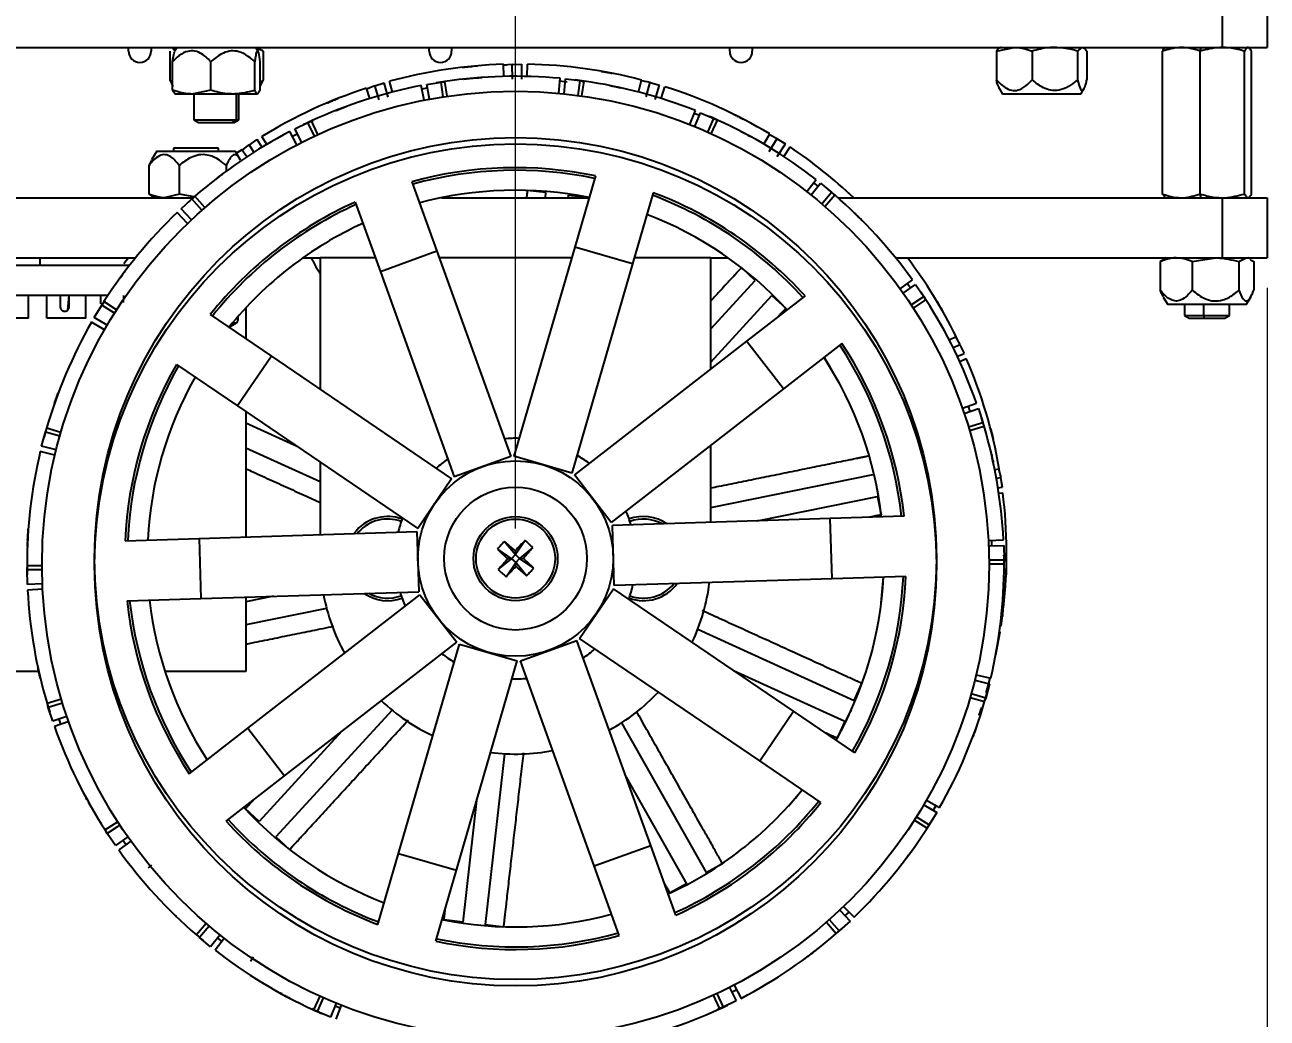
# Model space of a CAD drawing. Header units: millimetres. Extents: x 53 to 376, y 29 to 265.
# Drawn here: x 149.16 to 190.48, y 202.03 to 235.06 of the extents above; entities that cross this region are included whole.
import ezdxf

# ---------------------------------------------------------------- set-up
doc = ezdxf.new("R2010")
doc.units = ezdxf.units.MM
doc.styles.add('SLDTEXTSTYLE0', font='TXT', dxfattribs={"width": 0.75})
doc.dimstyles.new('SLDDIMSTYLE0', dxfattribs={"dimtxt": 3.5, "dimasz": 3.302, "dimexe": 0, "dimexo": 0.0625, "dimgap": 0.875, "dimtad": 1, "dimlfac": 2, "dimrnd": 1e-09, "dimzin": 4, "dimdsep": 46, "dimtxsty": 'SLDTEXTSTYLE0', "dimsah": 1, "dimcen": 0.09, "dimadec": 0, "dimazin": 1, "dimtfac": 1, "dimtofl": 0, "dimtmove": 0, "dimatfit": 3, "dimfxl": 0, "dimfrac": 2, "dimtolj": 1, "dimtzin": 12, "dimarcsym": 0})

# ---------------------------------------------------------------- blocks, each defined once
blk = doc.blocks.new('_D')
at = {"color": 7, "linetype": 'Continuous', "lineweight": 0}
for p, q in [((190.484, 226.312), (190.484, 184.535)), ((53.484, 210.562), (53.484, 184.535)), ((190.484, 185.535), (53.484, 185.535))]:
    blk.add_line(p, q, dxfattribs=at)
at = {"color": 7, "linetype": 'Continuous', "lineweight": 18}
for points in [[(53.484, 185.535), (56.786, 185.027), (56.786, 186.043)], [(190.484, 185.535), (187.182, 186.043), (187.182, 185.027)]]:
    blk.add_solid(points, dxfattribs=at)
at = {"color": 7, "linetype": 'Continuous', "lineweight": 18, "insert": (109.937, 190.047), "char_height": 3.5, "attachment_point": 1, "style": 'SLDTEXTSTYLE0'}
blk.add_mtext('274.00', dxfattribs=at)
blk = doc.blocks.new('_D_1')
at = {"color": 7, "linetype": 'Continuous', "lineweight": 0}
for p, q in [((60.484, 230.312), (60.484, 261.932)), ((165.484, 218.312), (165.484, 261.932)), ((165.484, 260.932), (60.484, 260.932))]:
    blk.add_line(p, q, dxfattribs=at)
at = {"color": 7, "linetype": 'Continuous', "lineweight": 18}
for points in [[(60.484, 260.932), (63.786, 260.424), (63.786, 261.44)], [(165.484, 260.932), (162.182, 261.44), (162.182, 260.424)]]:
    blk.add_solid(points, dxfattribs=at)
at = {"color": 7, "linetype": 'Continuous', "lineweight": 18, "insert": (116.619, 265.443), "char_height": 3.5, "attachment_point": 1, "style": 'SLDTEXTSTYLE0'}
blk.add_mtext('210.00', dxfattribs=at)

msp = doc.modelspace()

# ---------------------------------------------------------------- linework, layer by layer
at = {"color": 7, "linetype": 'Continuous', "lineweight": 25}
for p, q in [((188.9835, 235.8116), (188.9835, 234.3116)), ((190.4835, 235.8116), (190.4835, 234.3116)), ((116.9602, 234.3116), (188.9835, 234.3116)), ((152.6085, 234.1866), (152.6085, 234.3116)), ((153.3585, 234.3116), (153.3585, 234.1866)), ((154.1585, 234.3116), (154.0747, 234.2632)), ((154.0869, 234.2421), (154.2264, 234.3116)), ((154.2273, 234.3116), (154.1444, 234.1717)), ((156.9227, 234.1717), (156.8398, 234.3116)), ((156.9924, 234.2632), (156.9085, 234.3116)), ((162.6085, 234.1866), (162.6085, 234.3116)), ((163.3585, 234.3116), (163.3585, 234.1866)), ((172.6085, 234.1866), (172.6085, 234.3116)), ((173.3585, 234.3116), (173.3585, 234.1866)), ((181.4786, 234.1888), (182.0738, 234.3116)), ((184.1741, 234.1888), (184.3313, 234.3116)), ((187.1085, 234.3116), (187.0921, 234.3021)), ((188.255, 234.1875), (188.2859, 234.3116)), ((188.9835, 234.3116), (190.4835, 234.3116)), ((189.875, 234.3021), (189.8585, 234.3116)), ((153.98, 234.1888), (153.98, 233.2366)), ((157.087, 234.1888), (156.9801, 234.2421)), ((157.087, 234.1888), (157.087, 233.2366)), ((181.4786, 234.1888), (181.4786, 233.2366)), ((182.6691, 234.1888), (182.6691, 233.2366)), ((184.1741, 234.1888), (184.1741, 233.2366)), ((184.4885, 234.1888), (184.4885, 233.2366)), ((187.0066, 229.4357), (187.0066, 234.1875)), ((188.255, 229.4357), (188.255, 234.1875)), ((189.7319, 229.4357), (189.7319, 234.1875)), ((189.9605, 229.4357), (189.9605, 234.1875)), ((154.0765, 232.8844), (154.0765, 233.8366)), ((155.3513, 232.8844), (155.3513, 233.8366)), ((156.8083, 232.8844), (156.8083, 233.8366)), ((156.9906, 232.8844), (156.9906, 233.8366)), ((164.0747, 233.6875), (164.2204, 233.7003)), ((165.0923, 233.3463), (165.0803, 233.7487)), ((165.0808, 233.7328), (165.1792, 233.7364)), ((165.081, 233.7271), (165.3751, 233.7549)), ((165.3809, 233.2549), (165.3751, 233.7549)), ((165.3752, 233.7436), (165.6963, 233.7554)), ((165.6923, 233.2554), (165.6963, 233.7554)), ((165.8747, 233.3463), (165.8827, 233.7528)), ((153.98, 233.2366), (154.0873, 233.0152)), ((157.087, 233.2366), (156.9798, 233.0152)), ((157.087, 233.2366), (156.9906, 233.1296)), ((160.8082, 233.0325), (161.113, 233.1343)), ((161.2499, 232.6534), (161.113, 233.1343)), ((161.3899, 232.827), (161.2925, 233.1844)), ((162.5288, 233.0801), (163.004, 233.1607)), ((162.6197, 232.5885), (162.5288, 233.0801)), ((163.004, 233.1607), (163.1381, 233.1703)), ((163.0803, 232.6666), (163.004, 233.1607)), ((163.2088, 232.6859), (163.1366, 233.1806)), ((163.7616, 233.2595), (164.1375, 233.2952)), ((166.9192, 232.7855), (166.9648, 233.2834)), ((166.9554, 233.1944), (167.2034, 233.1705)), ((167.099, 232.768), (167.1503, 233.2653)), ((167.1503, 233.2653), (167.629, 233.2088)), ((167.563, 232.7131), (167.629, 233.2088)), ((167.629, 233.2088), (167.7603, 233.1801)), ((167.6917, 232.6955), (167.7618, 233.1905)), ((169.5717, 232.8284), (169.6761, 233.2272)), ((169.6706, 233.2063), (169.9606, 233.15)), ((169.672, 233.2118), (169.7675, 233.1875)), ((169.8254, 232.6687), (169.9606, 233.15)), ((169.9576, 233.1392), (170.269, 233.0601)), ((170.1242, 232.5815), (170.269, 233.0601)), ((154.0765, 232.8844), (154.1676, 232.7616)), ((154.7139, 232.7616), (154.1587, 232.7616)), ((155.3513, 232.8844), (154.7139, 232.7616)), ((156.0798, 232.7616), (154.7139, 232.7616)), ((154.7835, 232.7616), (154.7835, 231.9011)), ((156.8995, 232.7616), (156.0798, 232.7616)), ((156.2835, 231.9011), (156.2835, 232.7616)), ((156.9906, 232.8844), (156.8995, 232.7616)), ((160.6358, 232.6111), (160.5238, 232.9544)), ((160.5288, 232.9392), (160.6222, 232.9704)), ((160.5305, 232.9338), (160.8049, 233.0433)), ((160.9514, 232.5652), (160.8049, 233.0433)), ((162.4422, 232.5546), (162.3457, 233.0452)), ((162.3696, 232.9285), (162.5508, 232.9649)), ((170.3237, 232.6134), (170.4471, 233.0051)), ((181.5767, 232.9313), (181.5781, 232.929)), ((181.5781, 232.929), (181.6773, 232.7616)), ((183.3997, 232.7616), (181.6773, 232.7616)), ((184.2898, 232.7616), (183.3997, 232.7616)), ((184.2898, 232.7616), (184.389, 232.929)), ((154.7835, 231.9011), (154.9385, 231.8116)), ((154.7835, 231.9011), (156.1964, 231.9011)), ((156.0594, 231.8116), (156.1964, 231.9011)), ((156.1285, 231.8116), (156.2835, 231.9011)), ((156.1964, 231.9011), (156.2835, 231.9011)), ((158.5799, 231.8116), (158.7565, 231.8774)), ((158.9102, 231.4137), (158.7015, 231.8681)), ((171.2799, 231.7456), (171.4639, 232.2106)), ((171.4294, 232.1233), (171.6006, 232.0535)), ((171.4475, 231.6782), (171.6368, 232.141)), ((171.6368, 232.141), (172.0802, 231.9518)), ((171.8772, 231.4949), (172.0802, 231.9518)), ((171.9957, 231.4417), (172.2024, 231.8969)), ((172.0802, 231.9518), (172.1981, 231.8874)), ((154.9385, 231.8116), (156.0594, 231.8116)), ((156.0594, 231.8116), (156.1285, 231.8116)), ((158.2117, 231.0718), (157.9808, 231.5153)), ((158.0625, 231.3545), (158.2249, 231.4412)), ((158.1467, 231.6004), (158.5799, 231.8116)), ((158.3724, 231.1543), (158.1467, 231.6004)), ((158.7923, 231.359), (158.5799, 231.8116)), ((173.738, 231.0984), (173.9387, 231.4321)), ((173.9276, 231.4135), (174.19, 231.2778)), ((173.9305, 231.4184), (174.0153, 231.3682)), ((156.3879, 230.8906), (156.6204, 231.073)), ((156.7921, 230.8124), (156.6204, 231.073)), ((156.6266, 231.0636), (156.8903, 231.2471)), ((157.056, 230.9845), (156.8903, 231.2471)), ((157.2082, 231.0861), (157.0485, 231.3457)), ((173.9246, 230.8541), (174.19, 231.2778)), ((174.184, 231.2683), (174.4605, 231.1047)), ((174.1868, 230.6862), (174.4605, 231.1047)), ((174.403, 230.6843), (174.6159, 231.0017)), ((153.5523, 230.8616), (153.3798, 230.5705)), ((153.5523, 230.8616), (156.1648, 230.8616)), ((154.1085, 230.9616), (154.1085, 230.8616)), ((155.6085, 230.9616), (154.1085, 230.9616)), ((155.6085, 230.8616), (155.6085, 230.9616)), ((156.3373, 230.5705), (156.1648, 230.8616)), ((156.3757, 230.9084), (156.2063, 230.7907)), ((156.5401, 230.6686), (156.3757, 230.9084)), ((156.3847, 230.8952), (156.4656, 230.9515)), ((153.2922, 230.3866), (153.3899, 230.5646)), ((153.2922, 229.4344), (153.2922, 230.3866)), ((154.3003, 229.4344), (154.3003, 230.3866)), ((155.8666, 230.1998), (155.8666, 230.3866)), ((162.035, 229.8458), (162.8687, 227.5298)), ((168.1405, 230.0372), (167.4536, 227.6735)), ((175.1709, 229.5194), (175.4785, 229.9137)), ((175.3128, 229.4075), (175.6248, 229.7982)), ((175.3987, 229.8085), (175.5426, 229.6921)), ((175.6248, 229.7982), (175.9969, 229.4918)), ((153.2922, 229.4344), (153.3894, 229.3917)), ((153.3782, 229.3724), (153.4835, 229.3116)), ((154.3003, 229.4344), (153.7962, 229.3116)), ((154.8443, 229.3265), (154.3003, 229.4344)), ((154.7151, 229.2708), (154.8227, 229.3513)), ((155.1441, 228.982), (154.8158, 229.3592)), ((166.4954, 229.4845), (165.8745, 229.5554)), ((166.4757, 229.3116), (166.4954, 229.4845)), ((167.2306, 229.3116), (167.2406, 229.3994)), ((167.2406, 229.3994), (167.8616, 229.3286)), ((170.0611, 229.4791), (169.3742, 227.1154)), ((175.6734, 229.1105), (175.9969, 229.4918)), ((175.7721, 229.0261), (176.0988, 229.4047)), ((175.9969, 229.4918), (176.0919, 229.3967)), ((187.0932, 229.3322), (187.0066, 229.4357)), ((188.2859, 229.3116), (188.255, 229.4357)), ((116.9602, 229.3116), (154.7614, 229.3116)), ((154.3589, 228.9461), (154.7151, 229.2708)), ((154.7012, 228.5816), (154.3589, 228.9461)), ((155.0464, 228.8963), (154.7151, 229.2708)), ((160.1532, 229.1685), (160.9868, 226.8524)), ((163.0215, 229.3116), (167.9297, 229.3116)), ((176.2057, 229.3116), (188.9835, 229.3116)), ((187.0921, 229.3211), (187.1085, 229.3116)), ((188.9835, 229.3116), (188.9835, 227.3116)), ((188.9835, 229.3116), (190.4835, 229.3116)), ((189.8585, 229.3116), (189.875, 229.3211)), ((190.4835, 229.3116), (190.4835, 227.3116)), ((154.5702, 228.4571), (154.2237, 228.8177)), ((116.9602, 227.3116), (152.8421, 227.3116)), ((149.6612, 227.3116), (149.6612, 227.0616)), ((152.6065, 227.3116), (152.4553, 227.1085)), ((158.4083, 227.3116), (158.9835, 227.3116)), ((160.8216, 227.3116), (158.9835, 227.3116)), ((158.9835, 227.3116), (158.9835, 222.939)), ((162.8687, 227.5298), (160.9868, 226.8524)), ((162.8687, 227.5298), (165.3231, 220.7109)), ((167.3485, 227.3116), (162.9472, 227.3116)), ((167.4536, 227.6735), (165.4313, 220.7143)), ((169.3742, 227.1154), (167.4536, 227.6735)), ((171.9835, 227.3116), (169.4312, 227.3116)), ((171.9835, 223.6181), (171.9835, 227.3116)), ((171.9835, 227.3116), (172.5593, 227.3116)), ((178.125, 227.3116), (188.9835, 227.3116)), ((187.1085, 227.3116), (187.0264, 227.2642)), ((187.9908, 227.1888), (188.7675, 227.3116)), ((188.9835, 227.3116), (190.4835, 227.3116)), ((189.5442, 227.1888), (189.7906, 227.3116)), ((189.9406, 227.2642), (189.8585, 227.3116)), ((152.6442, 227.0616), (135.0157, 227.0616)), ((169.3742, 227.1154), (167.3518, 220.1561)), ((173.4572, 226.5649), (172.9965, 226.9872)), ((187.037, 227.2459), (186.93, 227.1888)), ((186.93, 227.1888), (186.93, 226.2366)), ((187.9908, 227.1888), (187.9908, 226.2366)), ((189.5442, 227.1888), (189.5442, 226.2366)), ((189.93, 227.2459), (190.037, 227.1888)), ((190.037, 227.1888), (190.037, 226.2366)), ((160.9868, 226.8524), (163.4413, 220.0335)), ((171.9835, 224.9573), (173.4572, 226.5649)), ((178.2772, 226.2871), (178.6833, 226.5788)), ((178.5201, 226.4624), (178.6239, 226.3104)), ((151.9273, 226.0616), (135.0157, 226.0616)), ((149.2818, 225.3116), (149.2818, 226.0616)), ((149.8878, 225.3116), (149.8878, 226.0616)), ((150.3388, 226.0433), (150.3391, 225.6965)), ((150.5885, 225.5745), (150.6354, 226.0616)), ((150.638, 225.7019), (150.6388, 226.0616)), ((151.1881, 225.3116), (151.1881, 226.0616)), ((151.6937, 225.7817), (151.6937, 226.0616)), ((152.4483, 225.8289), (152.4488, 226.0616)), ((171.9835, 223.8474), (174.0101, 226.0581)), ((175.1131, 226.0453), (173.168, 224.5367)), ((174.0101, 226.0581), (174.4708, 225.6357)), ((178.3817, 226.1398), (178.7912, 226.4267)), ((178.7912, 226.4267), (179.0619, 226.0279)), ((151.4724, 225.3321), (151.7227, 225.744)), ((151.7227, 225.744), (151.8357, 225.8948)), ((152.1461, 225.4781), (151.7227, 225.744)), ((152.2156, 225.5878), (151.7944, 225.8572)), ((156.5157, 225.6564), (156.5157, 224.6164)), ((178.6441, 225.7533), (179.0619, 226.0279)), ((178.7151, 225.6444), (179.1351, 225.9156)), ((179.0619, 226.0279), (179.1263, 225.9099)), ((187.0297, 226.0107), (187.0298, 226.0106)), ((187.0298, 226.0106), (187.1773, 225.7616)), ((187.5116, 225.7616), (187.1773, 225.7616)), ((189.7898, 225.7616), (187.5116, 225.7616)), ((187.7335, 225.7616), (187.7335, 225.4011)), ((189.2335, 225.4011), (189.2335, 225.7616)), ((189.7898, 225.7616), (189.9373, 226.0106)), ((149.2818, 225.3116), (148.0747, 225.3116)), ((151.1881, 225.3116), (149.8878, 225.3116)), ((151.9035, 225.0788), (151.4724, 225.3321)), ((155.3263, 225.4248), (157.362, 224.0411)), ((156.2585, 225.2883), (156.2585, 225.3712)), ((187.7335, 225.4011), (187.8885, 225.3116)), ((187.7335, 225.4011), (188.3757, 225.4011)), ((187.8885, 225.3116), (188.398, 225.3116)), ((188.3757, 225.4011), (189.2335, 225.4011)), ((188.398, 225.3116), (188.3757, 225.4011)), ((188.398, 225.3116), (189.0785, 225.3116)), ((189.0785, 225.3116), (189.2335, 225.4011)), ((151.8129, 224.9225), (151.3789, 225.1708)), ((173.168, 224.5367), (167.4413, 220.0953)), ((174.3937, 222.9563), (173.168, 224.5367)), ((176.3388, 224.4649), (174.3937, 222.9563)), ((179.9096, 224.5811), (180.1384, 224.694)), ((180.0301, 224.3171), (180.2664, 224.4284)), ((180.119, 224.6844), (180.2664, 224.4284)), ((180.124, 224.6869), (180.1682, 224.5989)), ((180.2562, 224.4236), (180.4004, 224.1364)), ((157.362, 224.0411), (156.2377, 222.3871)), ((157.362, 224.0411), (163.3557, 219.9672)), ((176.2503, 223.1546), (175.7441, 224.0036)), ((180.1632, 224.0305), (180.4004, 224.1364)), ((180.2562, 223.8708), (180.4754, 223.9658)), ((154.202, 223.7708), (156.2377, 222.3871)), ((174.3937, 222.9563), (168.667, 218.5149)), ((156.2377, 222.3871), (162.2315, 218.3131)), ((180.347, 222.3106), (180.8188, 222.476)), ((180.5424, 222.3771), (180.5979, 222.2032)), ((156.5157, 222.1981), (156.5157, 218.0309)), ((180.4058, 222.1398), (180.8795, 222.2997)), ((180.8795, 222.2997), (181.0269, 221.8408)), ((149.721, 221.0513), (149.8451, 221.517)), ((149.8451, 221.517), (149.911, 221.6936)), ((150.3263, 221.3811), (149.8451, 221.517)), ((150.3621, 221.506), (149.882, 221.6459)), ((158.2381, 221.0274), (156.5157, 221.8128)), ((180.5487, 221.695), (181.0269, 221.8408)), ((180.586, 221.5706), (181.0655, 221.7125)), ((181.0269, 221.8408), (181.0554, 221.7095)), ((171.9835, 218.5159), (171.9835, 221.0871)), ((150.1631, 220.7542), (149.6767, 220.8702)), ((150.206, 220.9297), (149.721, 221.0513)), ((158.9835, 219.8632), (156.5157, 220.9885)), ((165.3231, 220.7109), (163.4413, 220.0335)), ((167.3518, 220.1561), (165.4313, 220.7143)), ((158.9835, 220.5207), (158.9835, 218.1083)), ((181.4214, 220.2705), (181.5731, 220.2969)), ((181.5518, 220.2932), (181.6211, 220.006)), ((181.5574, 220.2942), (181.575, 220.1972)), ((163.3557, 219.9672), (162.2315, 218.3131)), ((168.667, 218.5149), (167.4413, 220.0953)), ((171.9835, 219.0154), (177.3733, 220.1108)), ((181.4655, 219.9817), (181.6211, 220.006)), ((181.61, 220.0042), (181.6674, 219.6881)), ((181.5129, 219.6672), (181.6674, 219.6881)), ((181.5575, 219.4867), (181.6914, 219.5033)), ((173.5302, 218.5644), (177.5227, 219.3759)), ((177.5227, 219.3759), (177.6472, 218.7634)), ((175.9473, 218.6402), (168.7037, 218.4131)), ((178.4076, 218.7173), (175.9473, 218.6402)), ((176.01, 216.6412), (175.9473, 218.6402)), ((154.9576, 217.982), (162.2013, 218.2092)), ((160.2016, 218.2577), (160.1075, 218.1435)), ((162.2013, 218.2092), (162.2639, 216.2102)), ((168.7664, 216.414), (168.7037, 218.4131)), ((149.2444, 217.6962), (149.2626, 218.0733)), ((152.4973, 217.9049), (154.9576, 217.982)), ((154.9576, 217.982), (155.0203, 215.983)), ((165.1174, 217.8848), (165.4779, 217.4423)), ((165.7986, 217.9144), (165.4779, 217.4423)), ((181.2126, 217.9121), (181.712, 217.9378)), ((181.3093, 217.9161), (181.313, 217.7334)), ((164.8808, 217.6267), (165.3528, 217.3059)), ((165.3528, 217.3059), (165.4779, 217.4423)), ((165.4723, 217.571), (165.4779, 217.4423)), ((165.6142, 217.3173), (165.4779, 217.4423)), ((166.0567, 217.6777), (165.6142, 217.3173)), ((181.2209, 217.7316), (181.7205, 217.7516)), ((181.7205, 217.7516), (181.7327, 217.2698)), ((149.7336, 217.0674), (149.2336, 217.0663)), ((149.2344, 216.9323), (149.248, 217.1203)), ((164.9103, 216.9455), (165.3528, 217.3059)), ((165.1684, 216.7088), (165.4892, 217.1809)), ((165.3528, 217.3059), (165.2242, 217.3003)), ((165.3528, 217.3059), (165.4892, 217.1809)), ((165.6142, 217.3173), (165.4892, 217.1809)), ((165.4948, 217.0522), (165.4892, 217.1809)), ((165.8497, 216.7384), (165.4892, 217.1809)), ((165.6142, 217.3173), (165.7429, 217.3229)), ((166.0863, 216.9965), (165.6142, 217.3173)), ((181.2327, 217.2646), (181.7327, 217.2698)), ((181.2335, 217.1347), (181.7335, 217.1357)), ((181.7327, 217.2698), (181.723, 217.1357)), ((149.7344, 216.9375), (149.2344, 216.9323)), ((149.2466, 216.4504), (149.2344, 216.9323)), ((176.01, 216.6412), (168.7664, 216.414)), ((178.4703, 216.7183), (176.01, 216.6412)), ((177.6448, 215.8397), (177.718, 216.6947)), ((149.7462, 216.4704), (149.2466, 216.4504)), ((149.7544, 216.29), (149.2551, 216.2642)), ((155.0203, 215.983), (162.2639, 216.2102)), ((167.6119, 214.656), (168.7362, 216.3101)), ((174.7299, 212.2362), (168.7362, 216.3101)), ((152.56, 215.9059), (155.0203, 215.983)), ((157.4369, 216.0588), (156.5157, 215.8716)), ((156.5157, 216.0299), (156.5157, 213.5616)), ((156.5739, 211.6669), (162.3006, 216.1083)), ((162.3006, 216.1083), (163.5263, 214.5279)), ((159.1991, 215.6516), (156.5157, 215.1062)), ((181.6694, 215.4345), (181.6299, 215.063)), ((181.6711, 215.6782), (181.711, 215.6737)), ((181.6895, 215.6762), (181.6751, 215.3811)), ((181.6951, 215.6755), (181.6847, 215.5776)), ((171.5435, 214.9606), (176.7479, 212.5876)), ((181.5813, 214.8821), (181.6008, 214.8789)), ((157.7996, 210.0865), (163.5263, 214.5279)), ((161.5934, 207.5078), (163.6158, 214.4671)), ((163.6158, 214.4671), (165.5364, 213.909)), ((165.6445, 213.9124), (167.5263, 214.5897)), ((169.9808, 207.7708), (167.5263, 214.5897)), ((173.6056, 210.5821), (167.6119, 214.656)), ((163.514, 206.9497), (165.5364, 213.909)), ((168.099, 207.0934), (165.6445, 213.9124)), ((149.6237, 213.5616), (148.7344, 213.5616)), ((156.5157, 213.5616), (153.8219, 213.5616)), ((172.7307, 213.595), (176.4368, 211.9052)), ((180.7611, 213.2723), (181.2461, 213.1508)), ((180.804, 213.4478), (181.2904, 213.3319)), ((176.7479, 212.5876), (177.0072, 213.1563)), ((180.6408, 212.8209), (181.122, 212.685)), ((181.2461, 213.1508), (181.122, 212.685)), ((149.9402, 212.3612), (149.9002, 212.5454)), ((150.381, 212.6315), (149.9016, 212.4896)), ((150.4184, 212.507), (149.9402, 212.3612)), ((180.605, 212.696), (181.085, 212.5562)), ((181.122, 212.685), (181.0749, 212.5591)), ((150.0876, 211.9023), (149.9402, 212.3612)), ((150.5613, 212.0623), (150.0876, 211.9023)), ((161.375, 212.2747), (157.5098, 208.0583)), ((173.6056, 210.5821), (174.7299, 212.2362)), ((176.7656, 210.8525), (174.7299, 212.2362)), ((150.6201, 211.8914), (150.1482, 211.726)), ((154.6288, 210.1583), (156.5739, 211.6669)), ((156.5739, 211.6669), (157.7996, 210.0865)), ((169.0043, 211.8477), (171.8199, 206.8687)), ((176.4368, 211.9052), (176.1775, 211.3365)), ((159.7094, 211.5677), (156.957, 208.5651)), ((165.1203, 210.8218), (164.4716, 205.1387)), ((175.6413, 209.1984), (173.6056, 210.5821)), ((155.8545, 208.578), (157.7996, 210.0865)), ((169.1623, 210.0446), (171.1671, 206.4996)), ((164.1883, 209.2701), (163.7265, 205.2238)), ((179.0636, 209.1232), (179.4947, 208.87)), ((179.1542, 209.2795), (179.5882, 209.0312)), ((179.3727, 208.9387), (179.4694, 209.0965)), ((156.957, 208.5651), (156.4981, 208.9858)), ((178.821, 208.724), (179.2444, 208.458)), ((179.4947, 208.87), (179.2444, 208.458)), ((151.9051, 208.1741), (151.8149, 208.3396)), ((152.252, 208.5577), (151.832, 208.2864)), ((152.3229, 208.4488), (151.9051, 208.1741)), ((178.7514, 208.6142), (179.1726, 208.3448)), ((179.2444, 208.458), (179.1638, 208.3505)), ((152.1759, 207.7753), (151.9051, 208.1741)), ((152.5853, 208.0623), (152.1759, 207.7753)), ((152.6899, 207.9149), (152.2837, 207.6233)), ((157.5098, 208.0583), (157.969, 207.6374)), ((160.9065, 205.1441), (161.5934, 207.5078)), ((161.5934, 207.5078), (163.514, 206.9497)), ((168.099, 207.0934), (169.9808, 207.7708)), ((170.8144, 205.4548), (169.9808, 207.7708)), ((153.3747, 207.1152), (153.2637, 207.0205)), ((168.9326, 204.7774), (168.099, 207.0934)), ((171.8199, 206.8687), (172.364, 207.1764)), ((162.8271, 204.586), (163.514, 206.9497)), ((171.1671, 206.4996), (170.6231, 206.1919)), ((170.5596, 206.1628), (170.623, 206.1919)), ((168.2922, 205.3879), (168.6778, 205.4854)), ((176.2659, 205.6205), (176.6082, 205.256)), ((176.3969, 205.7449), (176.7433, 205.3844)), ((176.44, 205.4317), (176.5759, 205.5555)), ((155.1949, 205.176), (154.8683, 204.7974)), ((155.2936, 205.0915), (154.9702, 204.7102)), ((163.7265, 205.2238), (163.1062, 205.2946)), ((164.4716, 205.1387), (165.0924, 205.0679)), ((175.823, 205.22), (176.1512, 204.8428)), ((175.9206, 205.3057), (176.252, 204.9313)), ((176.6082, 205.256), (176.252, 204.9313)), ((154.9702, 204.7102), (154.8752, 204.8053)), ((155.3423, 204.4039), (154.9702, 204.7102)), ((155.6543, 204.7946), (155.3423, 204.4039)), ((155.7961, 204.6826), (155.4886, 204.2884)), ((155.5715, 204.6919), (155.7163, 204.5803)), ((176.252, 204.9313), (176.1443, 204.8508)), ((156.7626, 204.0508), (156.6687, 203.9072)), ((172.5947, 203.0478), (172.8204, 202.6016)), ((172.7554, 203.1303), (172.9863, 202.6867)), ((158.9714, 202.7604), (158.7646, 202.3051)), ((159.0899, 202.7071), (158.8869, 202.2502)), ((159.5196, 202.5239), (159.3303, 202.0611)), ((172.0569, 202.7883), (172.2656, 202.334)), ((172.1747, 202.843), (172.3872, 202.3904)), ((172.8204, 202.6016), (172.3872, 202.3904)), ((158.8869, 202.2502), (158.7215, 202.3406)), ((159.3303, 202.0611), (158.8869, 202.2502)), ((159.483, 202.4369), (159.6524, 202.3696)), ((159.6872, 202.4564), (159.5032, 201.9915)), ((172.3872, 202.3904), (172.2105, 202.3246))]:
    msp.add_line(p, q, dxfattribs=at)
at = {"color": 8, "linetype": 'Continuous', "lineweight": 25}
for p, q in [((156.1964, 231.9011), (156.1964, 232.7616)), ((188.3757, 225.4011), (188.3757, 225.7616)), ((156.2585, 225.2883), (156.1867, 225.2883)), ((156.1732, 225.1352), (156.0575, 225.1352)), ((160.2645, 218.2), (160.2184, 218.147))]:
    msp.add_line(p, q, dxfattribs=at)
at = {"color": 7, "linetype": 'Continuous', "lineweight": 25, "flags": 128}
for points in [[(167.9457, 229.3116), (167.6097, 229.3757), (167.2155, 229.4385)], [(174.5184, 225.5841), (174.1204, 225.9987), (173.9162, 226.1972)], [(177.6553, 218.6937), (177.5351, 219.5077), (177.5032, 219.6761)], [(181.4566, 214.1138), (181.5163, 214.4066), (181.6008, 214.8789)], [(181.1329, 212.8487), (181.1796, 213.0076), (181.27, 213.3342)], [(176.1432, 211.2755), (176.6296, 212.2294), (176.6546, 212.2846)], [(150.2868, 211.9696), (150.2985, 211.9374), (150.3505, 211.7968)], [(174.5583, 209.083), (174.597, 209.1258), (175.0189, 209.6214)], [(152.4224, 207.9485), (152.4857, 207.862), (152.5311, 207.8008)], [(172.671, 202.8922), (172.823, 202.9671), (172.8351, 202.9732)]]:
    msp.add_lwpolyline(points, dxfattribs=at)
at = {"color": 7, "linetype": 'Continuous', "lineweight": 25}
for centre, radius in [((165.4835, 217.101), 15.75), ((165.4835, 217.101), 14), ((165.4838, 217.3116), 14), ((165.4838, 217.3116), 3.25), ((165.4838, 217.3116), 2.375), ((165.4835, 217.3116), 1.4), ((165.4835, 217.3116), 1.3147)]:
    msp.add_circle(centre, radius, dxfattribs=at)
for centre, radius, start, end in [((152.9835, 234.1866), 0.375, 180, 0), ((162.9835, 234.1866), 0.375, 180, 0), ((172.9835, 234.1866), 0.375, 180, 0), ((165.5646, 217.506), 16.25, 91.70779, 105.24195), ((165.5646, 217.506), 16.25, 75.34416, 88.87832), ((165.4835, 217.101), 16.25, 98.30404, 99.34383), ((165.4835, 217.101), 16.25, 84.77001, 98.30418), ((165.4835, 217.101), 16.25, 81.9404, 82.9802), ((165.4835, 217.101), 16.25, 68.40638, 81.94054), ((165.5646, 217.506), 16.25, 108.07143, 121.60559), ((165.4835, 217.101), 16.25, 101.13365, 114.66781), ((165.5646, 217.506), 16.25, 58.98052, 72.51468), ((165.4835, 217.101), 16.25, 114.66781, 115.70747), ((165.4835, 217.101), 16.25, 65.57676, 66.61656), ((165.4835, 217.101), 16.25, 52.04274, 65.5769), ((165.4835, 217.101), 16.25, 117.49729, 131.03145), ((165.5646, 217.506), 16.25, 46.59387, 56.15104), ((165.4838, 217.3116), 13, 78.20768, 105.38423), ((165.4838, 217.3116), 12.9125, 78.23763, 105.35427), ((165.4835, 217.101), 16.25, 131.03131, 132.0711), ((165.4838, 217.3116), 12.25, 78.47837, 105.11353), ((165.4838, 217.3116), 12.9125, 42.23763, 69.35427), ((165.4838, 217.3116), 13, 42.20768, 69.38423), ((165.4835, 217.101), 16.25, 49.21313, 50.25292), ((165.4835, 217.101), 16.25, 35.6791, 49.21327), ((165.4838, 217.3116), 13, 114.20768, 141.38423), ((165.4838, 217.3116), 12.9125, 114.23763, 141.35427), ((165.4835, 217.101), 16.25, 133.86092, 147.39509), ((165.4838, 217.3116), 12.25, 42.47837, 69.11353), ((165.4838, 217.3116), 12.25, 114.47837, 141.11353), ((165.5646, 217.506), 16.25, 26.25325, 37.1481), ((165.4835, 217.101), 16.25, 32.84949, 33.88929), ((165.4835, 217.101), 16.25, 147.39509, 148.43474), ((165.4835, 217.101), 16.25, 19.31547, 32.84963), ((156.0785, 225.2883), 0.18, 301.7263, 0), ((165.4835, 217.101), 16.25, 150.22456, 163.75872), ((154.8585, 227.2616), 2.5, 296.18227, 301.7263), ((165.4838, 217.3116), 12.9125, 6.23763, 33.35427), ((165.4838, 217.3116), 13, 6.20768, 33.38423), ((165.4838, 217.3116), 12.25, 6.47837, 33.11353), ((165.5646, 217.506), 16.25, 9.88961, 23.42377), ((165.4838, 217.3116), 13, 150.20768, 177.38423), ((165.4838, 217.3116), 12.9125, 150.23763, 177.35427), ((165.4838, 217.3116), 12.25, 150.47837, 177.11353), ((165.4835, 217.101), 16.25, 16.48586, 17.52565), ((165.4835, 217.101), 16.25, 163.75872, 164.79838), ((165.4835, 217.101), 16.25, 2.95183, 16.48599), ((165.4838, 217.3116), 4, 88.27346, 95.31844), ((165.4835, 217.101), 16.25, 166.5882, 180.12236), ((165.4838, 217.3116), 4, 52.27346, 59.31844), ((165.4838, 217.3116), 4, 124.27346, 131.31844), ((165.5646, 217.506), 16.25, 353.52597, 7.06014), ((161.2335, 217.3116), 1.4, 70.23306, 137.48484), ((165.4838, 217.3116), 4, 160.27346, 167.31844), ((165.4838, 217.3116), 4, 16.27346, 23.31844), ((169.7335, 217.3116), 1.4, 55.83578, 109.7566), ((167.9526, 215.0479), 4.0107, 134.98259, 139.9867), ((150.1499, 200.6024), 22.8628, 47.91831, 49.1055), ((182.1775, 202.0217), 22.822, 135.86326, 137.05257), ((163.2203, 214.843), 4.0101, 44.98232, 49.9872), ((180.7773, 234.0098), 22.8278, 225.86348, 227.0525), ((148.8095, 232.6142), 22.8159, 317.91709, 319.10672), ((165.4835, 217.101), 16.25, 0.12222, 1.16201), ((165.4835, 217.101), 16.25, 180.12236, 181.16201), ((182.1657, 202.0017), 22.8268, 137.9171, 139.10618), ((167.7482, 219.7817), 4.0122, 224.98377, 229.98598), ((148.7866, 232.6045), 22.8263, 315.86304, 317.05214), ((180.7787, 233.9772), 22.8046, 227.91671, 229.10693), ((150.1967, 200.621), 22.8174, 45.86282, 47.05237), ((163.0147, 219.5751), 4.0104, 314.98288, 319.98731), ((165.4835, 217.101), 16.25, 346.5882, 0.12236), ((165.4838, 217.3116), 12.25, 330.47837, 357.11353), ((165.4838, 217.3116), 12.9125, 330.23763, 357.35427), ((165.4838, 217.3116), 13, 330.20768, 357.38423), ((165.4835, 217.101), 16.25, 182.95183, 196.48599), ((161.2335, 217.3116), 1.4, 235.83578, 289.7566), ((165.4838, 217.3116), 4, 196.27346, 203.31844), ((165.4838, 217.3116), 4, 340.27346, 347.31844), ((169.7335, 217.3116), 1.4, 250.2434, 323.54215), ((165.4835, 217.3116), 6.5, 334.64725, 352.94607), ((165.4838, 217.3116), 13, 186.20768, 213.38423), ((165.4838, 217.3116), 12.9125, 186.23763, 213.35427), ((165.4838, 217.3116), 12.25, 186.47837, 213.11353), ((165.4835, 217.3116), 6.5, 190.64583, 208.94749), ((165.4838, 217.3116), 4, 232.27346, 239.31844), ((165.4838, 217.3116), 4, 304.27346, 311.31844), ((165.4838, 217.3116), 4, 268.27346, 275.31844), ((165.4835, 217.3116), 6.5, 298.64813, 316.94749), ((165.4835, 217.101), 16.25, 343.75858, 344.79838), ((165.4835, 217.101), 16.25, 196.48599, 197.52565), ((165.4835, 217.3116), 6.5, 226.64725, 244.94836), ((165.4835, 217.101), 16.25, 330.22456, 343.75872), ((165.4835, 217.101), 16.25, 199.31547, 212.84963), ((165.4835, 217.3116), 6.5, 262.64813, 280.94836), ((165.4838, 217.3116), 12.25, 294.47837, 321.11353), ((165.4838, 217.3116), 12.9125, 294.23763, 321.35427), ((165.4838, 217.3116), 13, 294.20768, 321.38423), ((165.4838, 217.3116), 12.25, 222.47837, 249.11353), ((165.4835, 217.101), 16.25, 212.84963, 213.88929), ((165.4838, 217.3116), 13, 222.20768, 249.38423), ((165.4838, 217.3116), 12.9125, 222.23763, 249.35427), ((165.4835, 217.101), 16.25, 313.86092, 327.39509), ((165.4835, 217.101), 16.25, 327.39495, 328.43474), ((165.4835, 217.101), 16.25, 215.6791, 229.21327), ((165.4838, 217.3116), 12.25, 258.47837, 285.11353), ((165.4835, 217.101), 16.25, 311.03131, 312.0711), ((165.4835, 217.101), 16.25, 229.21313, 230.25292), ((165.4838, 217.3116), 13, 258.20768, 285.38423), ((165.4838, 217.3116), 12.9125, 258.23763, 285.35427), ((165.4835, 217.101), 16.25, 297.49729, 311.03145), ((165.4835, 217.101), 16.25, 232.04274, 245.5769), ((165.4835, 217.101), 16.25, 245.5769, 246.61656), ((165.4835, 217.101), 16.25, 281.13365, 294.66781), ((165.4835, 217.101), 16.25, 294.66781, 295.70747)]:
    msp.add_arc(centre, radius, start, end, dxfattribs=at)
at = {"color": 8, "linetype": 'Continuous', "lineweight": 25}
for centre, start, end in [((161.2335, 217.3116), 70.15855, 137.48484), ((169.7335, 217.3116), 61.33464, 109.81902), ((161.2335, 217.3116), 241.33464, 289.84168), ((169.7335, 217.3116), 250.18076, 320.54641)]:
    msp.add_arc(centre, 1.3147, start, end, dxfattribs=at)
at = {"color": 7, "linetype": 'Continuous', "lineweight": 25}
for points, knots in [([(181.6358, 234.3116), (181.632, 234.3115), (181.5789, 234.3097), (181.5269, 234.2471), (181.4786, 234.1888)], [0, 0, 0, 0, 0.0701532, 1, 1, 1, 1]), ([(182.0738, 234.3116), (182.0879, 234.3115), (182.289, 234.3097), (182.486, 234.2471), (182.6691, 234.1888)], [0, 0, 0, 0, 0.0701521, 1, 1, 1, 1]), ([(183.4216, 234.3116), (183.3532, 234.3098), (183.0985, 234.303), (182.8505, 234.237), (182.6691, 234.1888)], [0, 0, 0, 0, 0.2686352, 1, 1, 1, 1]), ([(184.1741, 234.1888), (184.1109, 234.2073), (183.8657, 234.2793), (183.6108, 234.2978), (183.4216, 234.3116)], [0, 0, 0, 0, 0.2575545, 1, 1, 1, 1]), ([(184.3313, 234.3116), (184.335, 234.3115), (184.3881, 234.3097), (184.4401, 234.2471), (184.4885, 234.1888)], [0, 0, 0, 0, 0.0701481, 1, 1, 1, 1]), ([(188.255, 234.1875), (188.1339, 234.2263), (187.9065, 234.2994), (187.4813, 234.3289), (187.1903, 234.2422), (187.0066, 234.1875)], [0, 0, 0, 0, 0.2956535, 0.5552824, 1, 1, 1, 1]), ([(189.7319, 234.1875), (189.5887, 234.2263), (189.3197, 234.2994), (188.8167, 234.3289), (188.4724, 234.2422), (188.255, 234.1875)], [0, 0, 0, 0, 0.2956524, 0.555281, 1, 1, 1, 1]), ([(189.9605, 234.1875), (189.9383, 234.2263), (189.8967, 234.2994), (189.8189, 234.3289), (189.7656, 234.2422), (189.7319, 234.1875)], [0, 0, 0, 0, 0.2956533, 0.5552832, 1, 1, 1, 1]), ([(155.3513, 233.8366), (155.2375, 233.9454), (155.0595, 234.1157), (154.7597, 234.2129), (154.4887, 234.1707), (154.2613, 234.0209), (154.1273, 233.8872), (154.0765, 233.8366)], [0, 0, 0, 0, 0.2991381, 0.4681427, 0.6379813, 0.8628316, 1, 1, 1, 1]), ([(154.0765, 233.8366), (154.0926, 233.9515), (154.1147, 234.1085), (154.1421, 234.156), (154.1494, 234.1687)], [0, 0, 0, 0, 0.7318782, 1, 1, 1, 1]), ([(156.8083, 233.8366), (156.7371, 233.8983), (156.5768, 234.0368), (156.3098, 234.1778), (156.0182, 234.2102), (155.7025, 234.1187), (155.4904, 233.9628), (155.3642, 233.8483), (155.3513, 233.8366)], [0, 0, 0, 0, 0.1677339, 0.3769175, 0.537013, 0.6969879, 0.9691373, 1, 1, 1, 1]), ([(156.9906, 233.8366), (156.9743, 233.9454), (156.9488, 234.1157), (156.906, 234.2129), (156.8673, 234.1707), (156.8347, 234.0209), (156.8156, 233.8872), (156.8083, 233.8366)], [0, 0, 0, 0, 0.2991385, 0.4681429, 0.6379815, 0.8628328, 1, 1, 1, 1]), ([(157.087, 234.1888), (157.0427, 234.2091), (156.9727, 234.2411), (156.9, 234.2513), (156.8733, 234.2551)], [0, 0, 0, 0, 0.63292798, 1, 1, 1, 1]), ([(187.0066, 234.1875), (187.0287, 234.231), (187.0571, 234.2868), (187.0864, 234.2933), (187.0928, 234.2947)], [0, 0, 0, 0, 0.7802375, 1, 1, 1, 1]), ([(163.6982, 233.6484), (163.7053, 233.6493), (163.7194, 233.6509), (163.8363, 233.6638), (163.9592, 233.6771), (164.0546, 233.6854), (164.0748, 233.6872)], [0, 0, 0, 0, 0.3040608, 0.6094781, 0.9172042, 1, 1, 1, 1]), ([(168.3217, 233.5204), (168.3287, 233.5192), (168.3427, 233.5168), (168.4585, 233.4962), (168.5802, 233.4743), (168.674, 233.4555), (168.6939, 233.4515)], [0, 0, 0, 0, 0.30406009, 0.60947801, 0.91720402, 1, 1, 1, 1]), ([(163.9918, 233.2824), (163.9989, 233.2831), (164.0131, 233.2844), (164.1303, 233.2946), (164.2534, 233.305), (164.349, 233.3112), (164.3692, 233.3125)], [0, 0, 0, 0, 0.3040605, 0.6094753, 0.9172027, 1, 1, 1, 1]), ([(181.4786, 233.2366), (181.5848, 233.1278), (181.7511, 232.9575), (182.0311, 232.8603), (182.2842, 232.9025), (182.4966, 233.0523), (182.6217, 233.186), (182.6691, 233.2366)], [0, 0, 0, 0, 0.299137, 0.4681417, 0.6379812, 0.8628307, 1, 1, 1, 1]), ([(181.5808, 232.9306), (181.5588, 232.9776), (181.5218, 233.0563), (181.491, 233.1848), (181.4786, 233.2366)], [0, 0, 0, 0, 0.5967589, 1, 1, 1, 1]), ([(184.1741, 233.2366), (184.1005, 233.1749), (183.935, 233.0364), (183.6591, 232.8954), (183.358, 232.863), (183.0319, 232.9545), (182.8128, 233.1104), (182.6824, 233.2249), (182.6691, 233.2366)], [0, 0, 0, 0, 0.1677338, 0.3769162, 0.5370133, 0.6969889, 0.9691368, 1, 1, 1, 1]), ([(184.1741, 233.2366), (184.2022, 233.1278), (184.2461, 232.9575), (184.32, 232.8603), (184.3869, 232.9025), (184.4429, 233.0523), (184.476, 233.186), (184.4885, 233.2366)], [0, 0, 0, 0, 0.2991379, 0.4681419, 0.6379816, 0.8628329, 1, 1, 1, 1]), ([(154.7139, 232.7616), (154.6988, 232.7617), (154.4836, 232.7635), (154.2726, 232.8261), (154.0765, 232.8844)], [0, 0, 0, 0, 0.0701504, 1, 1, 1, 1]), ([(156.0798, 232.7616), (156.0136, 232.7634), (155.767, 232.7702), (155.5269, 232.8362), (155.3513, 232.8844)], [0, 0, 0, 0, 0.26863301, 1, 1, 1, 1]), ([(156.8083, 232.8844), (156.7472, 232.8659), (156.5097, 232.7939), (156.263, 232.7754), (156.0798, 232.7616)], [0, 0, 0, 0, 0.2575531, 1, 1, 1, 1]), ([(156.8995, 232.7616), (156.8973, 232.7617), (156.8665, 232.7635), (156.8364, 232.8261), (156.8083, 232.8844)], [0, 0, 0, 0, 0.0701496, 1, 1, 1, 1]), ([(168.6111, 233.0472), (168.6181, 233.0459), (168.6321, 233.0432), (168.7474, 233.0199), (168.8685, 232.9952), (168.9618, 232.9742), (168.9816, 232.9697)], [0, 0, 0, 0, 0.3040604, 0.60947559, 0.91720427, 1, 1, 1, 1]), ([(159.2259, 232.4687), (159.2325, 232.4715), (159.2456, 232.4771), (159.3541, 232.5224), (159.4683, 232.5697), (159.5574, 232.6046), (159.5763, 232.612)], [0, 0, 0, 0, 0.30406123, 0.60947931, 0.91720733, 1, 1, 1, 1]), ([(159.4934, 232.2067), (159.5, 232.2093), (159.5133, 232.2146), (159.6228, 232.2574), (159.7381, 232.3021), (159.828, 232.3349), (159.8471, 232.3419)], [0, 0, 0, 0, 0.3040615, 0.6094763, 0.9172066, 1, 1, 1, 1]), ([(172.7217, 232.0949), (172.7281, 232.0918), (172.741, 232.0856), (172.8463, 232.0332), (172.9568, 231.9779), (173.0416, 231.9334), (173.0595, 231.924)], [0, 0, 0, 0, 0.3040611, 0.6094789, 0.9172068, 1, 1, 1, 1]), ([(172.977, 231.5201), (172.9833, 231.5169), (172.9959, 231.5104), (173.1, 231.4556), (173.2092, 231.3977), (173.2929, 231.3513), (173.3107, 231.3414)], [0, 0, 0, 0, 0.3040606, 0.6094744, 0.9172032, 1, 1, 1, 1]), ([(154.3003, 230.3866), (154.2103, 230.4954), (154.0695, 230.6657), (153.8325, 230.7629), (153.6181, 230.7207), (153.4383, 230.5709), (153.3323, 230.4372), (153.2922, 230.3866)], [0, 0, 0, 0, 0.29913842, 0.46814239, 0.6379814, 0.86283179, 1, 1, 1, 1]), ([(155.8666, 230.3866), (155.79, 230.4483), (155.6177, 230.5868), (155.3306, 230.7278), (155.0172, 230.7602), (154.6778, 230.6687), (154.4498, 230.5128), (154.3141, 230.3983), (154.3003, 230.3866)], [0, 0, 0, 0, 0.16773368, 0.37691712, 0.53701312, 0.69698782, 0.96913745, 1, 1, 1, 1]), ([(156.3272, 230.5646), (156.308, 230.6039), (156.2602, 230.702), (156.1653, 230.7604), (156.0473, 230.7216), (155.9475, 230.5707), (155.8888, 230.4372), (155.8666, 230.3866)], [0, 0, 0, 0, 0.1388841, 0.3465315, 0.555205, 0.8314677, 1, 1, 1, 1]), ([(155.4803, 229.9072), (155.4859, 229.9116), (155.4971, 229.9204), (155.5902, 229.9923), (155.6882, 230.0676), (155.7652, 230.1245), (155.7815, 230.1365)], [0, 0, 0, 0, 0.3040606, 0.60947527, 0.91720436, 1, 1, 1, 1]), ([(153.7962, 229.3116), (153.7843, 229.3117), (153.6141, 229.3135), (153.4473, 229.3761), (153.2922, 229.4344)], [0, 0, 0, 0, 0.0701501, 1, 1, 1, 1]), ([(165.8745, 229.5554), (165.8708, 229.5234), (165.8662, 229.4831), (165.8571, 229.4031), (165.8521, 229.3594), (165.8484, 229.3266), (165.8467, 229.3116)], [0, 0, 0, 0, 0.6038861, 0.7642464, 0.892552, 1, 1, 1, 1]), ([(176.542, 229.4876), (176.5468, 229.4832), (176.5565, 229.4745), (176.6184, 229.4171), (176.6494, 229.3883)], [0, 0, 0, 0, 0.4988855, 1, 1, 1, 1]), ([(187.0066, 229.4357), (187.1276, 229.3969), (187.355, 229.3238), (187.7802, 229.2943), (188.0712, 229.381), (188.255, 229.4357)], [0, 0, 0, 0, 0.29565209, 0.55528417, 1, 1, 1, 1]), ([(188.255, 229.4357), (188.3982, 229.3969), (188.6672, 229.3238), (189.1703, 229.2943), (189.5146, 229.381), (189.7319, 229.4357)], [0, 0, 0, 0, 0.2956524, 0.5552853, 1, 1, 1, 1]), ([(189.7319, 229.4357), (189.7541, 229.3969), (189.7957, 229.3238), (189.8736, 229.2943), (189.9269, 229.381), (189.9605, 229.4357)], [0, 0, 0, 0, 0.2956527, 0.5552832, 1, 1, 1, 1]), ([(176.7358, 228.8249), (176.7409, 228.82), (176.7512, 228.8102), (176.8356, 228.7283), (176.9241, 228.642), (176.9914, 228.5739), (177.0056, 228.5594)], [0, 0, 0, 0, 0.30406074, 0.60947407, 0.91720364, 1, 1, 1, 1]), ([(158.6796, 227.3116), (158.68, 227.3108), (158.6862, 227.2999), (158.7013, 227.2731), (158.7255, 227.2304), (158.7513, 227.1847), (158.7757, 227.1416), (158.8273, 227.0504), (158.89, 226.9395), (158.9394, 226.8522), (158.979, 226.7821), (158.9835, 226.7741)], [0, 0, 0, 0, 0.0046968, 0.0664107, 0.1243614, 0.1781217, 0.2354358, 0.3003468, 0.6111767, 0.9554286, 1, 1, 1, 1]), ([(187.4604, 227.3116), (187.4122, 227.3098), (187.2327, 227.303), (187.0579, 227.237), (186.93, 227.1888)], [0, 0, 0, 0, 0.2686315, 1, 1, 1, 1]), ([(187.9908, 227.1888), (187.9462, 227.2073), (187.7734, 227.2793), (187.5937, 227.2978), (187.4604, 227.3116)], [0, 0, 0, 0, 0.2575518, 1, 1, 1, 1]), ([(188.7675, 227.3116), (188.7859, 227.3115), (189.0482, 227.3097), (189.3052, 227.2471), (189.5442, 227.1888)], [0, 0, 0, 0, 0.0701467, 1, 1, 1, 1]), ([(152.2776, 226.5702), (152.2817, 226.576), (152.29, 226.5876), (152.359, 226.6829), (152.4318, 226.7827), (152.4897, 226.859), (152.502, 226.8751)], [0, 0, 0, 0, 0.3040607, 0.6094756, 0.9172052, 1, 1, 1, 1]), ([(172.9965, 226.9872), (172.9748, 226.9635), (172.9473, 226.9335), (172.893, 226.8743), (172.8621, 226.8405), (172.8284, 226.8038), (172.7931, 226.7653), (172.7596, 226.7288), (172.6887, 226.6514), (172.6049, 226.56), (172.4833, 226.4273), (172.2884, 226.2147), (172.093, 226.0016), (171.9835, 225.8822)], [0, 0, 0, 0, 0.1214018, 0.1536401, 0.1794337, 0.2036557, 0.226125, 0.2500811, 0.277211, 0.4071271, 0.5510122, 0.7483401, 1, 1, 1, 1]), ([(187.0371, 226.0149), (187.021, 226.0378), (186.9819, 226.0936), (186.9493, 226.1835), (186.93, 226.2366)], [0, 0, 0, 0, 0.4095822, 1, 1, 1, 1]), ([(187.9908, 226.2366), (187.9389, 226.1749), (187.8222, 226.0364), (187.6278, 225.8954), (187.4155, 225.863), (187.1857, 225.9545), (187.0313, 226.1104), (186.9394, 226.2249), (186.93, 226.2366)], [0, 0, 0, 0, 0.16773475, 0.37691797, 0.53701324, 0.69698835, 0.96913664, 1, 1, 1, 1]), ([(187.9908, 226.2366), (188.1294, 226.1278), (188.3464, 225.9575), (188.7117, 225.8603), (189.042, 225.9025), (189.3191, 226.0523), (189.4824, 226.186), (189.5442, 226.2366)], [0, 0, 0, 0, 0.2991373, 0.4681416, 0.6379837, 0.862834, 1, 1, 1, 1]), ([(189.5442, 226.2366), (189.5882, 226.1278), (189.6571, 225.9575), (189.7729, 225.8603), (189.8777, 225.9025), (189.9656, 226.0523), (190.0174, 226.186), (190.037, 226.2366)], [0, 0, 0, 0, 0.2991386, 0.4681431, 0.6379818, 0.8628316, 1, 1, 1, 1]), ([(150.3407, 225.6978), (150.3399, 225.6899), (150.3375, 225.6664), (150.3489, 225.6269), (150.3745, 225.5851), (150.4131, 225.5542), (150.4571, 225.5377), (150.505, 225.535), (150.5513, 225.5464), (150.577, 225.5659), (150.5885, 225.5745)], [0, 0, 0, 0, 0.0670045, 0.1989257, 0.3380016, 0.4770766, 0.6089995, 0.7287935, 0.879256, 1, 1, 1, 1]), ([(150.5885, 225.5745), (150.5984, 225.5849), (150.6206, 225.6082), (150.6382, 225.6529), (150.6382, 225.6849), (150.6382, 225.6991)], [0, 0, 0, 0, 0.3088135, 0.6936243, 1, 1, 1, 1]), ([(174.4708, 225.6357), (174.4491, 225.612), (174.4215, 225.582), (174.3673, 225.5229), (174.3363, 225.4891), (174.3027, 225.4524), (174.2673, 225.4137), (174.2343, 225.3777), (174.2065, 225.3475), (174.1942, 225.334), (174.1898, 225.3292)], [0, 0, 0, 0, 0.4151106, 0.5253429, 0.6135392, 0.6963577, 0.7731909, 0.8551001, 0.9478687, 1, 1, 1, 1]), ([(179.473, 225.9095), (179.4767, 225.9035), (179.4841, 225.8913), (179.5444, 225.7903), (179.6075, 225.684), (179.6547, 225.6007), (179.6647, 225.5831)], [0, 0, 0, 0, 0.30406038, 0.60947843, 0.91720518, 1, 1, 1, 1]), ([(179.583, 225.1799), (179.5865, 225.1738), (179.5936, 225.1614), (179.6516, 225.059), (179.7122, 224.9513), (179.7575, 224.867), (179.7671, 224.8491)], [0, 0, 0, 0, 0.3040605, 0.6094751, 0.9172051, 1, 1, 1, 1]), ([(150.1448, 222.4661), (150.1471, 222.4728), (150.1517, 222.4863), (150.1912, 222.5971), (150.2329, 222.7135), (150.267, 222.8029), (150.2742, 222.8219)], [0, 0, 0, 0, 0.3040606, 0.6094754, 0.917205, 1, 1, 1, 1]), ([(181.2771, 221.6507), (181.279, 221.6438), (181.2827, 221.63), (181.3121, 221.5161), (181.3426, 221.3964), (181.3645, 221.3032), (181.3691, 221.2835)], [0, 0, 0, 0, 0.3040605, 0.6094787, 0.917205, 1, 1, 1, 1]), ([(177.2488, 220.7233), (177.2173, 220.7169), (177.1774, 220.7088), (177.0988, 220.6928), (177.0538, 220.6837), (177.0051, 220.6738), (176.9538, 220.6634), (176.9053, 220.6535), (176.8024, 220.6326), (176.6807, 220.6079), (176.5053, 220.5722), (176.165, 220.503), (175.6225, 220.3928), (174.9293, 220.2519), (174.2453, 220.1129), (173.5712, 219.9758), (172.906, 219.8406), (172.3727, 219.7323), (172.072, 219.6711), (171.9835, 219.6532)], [0, 0, 0, 0, 0.0424929, 0.0537769, 0.0628054, 0.0712834, 0.0791482, 0.0875332, 0.0970292, 0.1425024, 0.192865, 0.2619337, 0.3877622, 0.4998402, 0.6147066, 0.7287853, 0.8414981, 0.9533837, 1, 1, 1, 1]), ([(181.2879, 220.8804), (181.2896, 220.8735), (181.293, 220.8596), (181.3197, 220.7451), (181.3475, 220.6247), (181.3672, 220.531), (181.3714, 220.5111)], [0, 0, 0, 0, 0.3040606, 0.6094757, 0.9172053, 1, 1, 1, 1]), ([(156.5157, 220.3016), (156.5933, 220.2662), (156.8823, 220.1344), (157.3744, 219.91), (157.9923, 219.6283), (158.5331, 219.3817), (158.8567, 219.2341), (158.9835, 219.1763)], [0, 0, 0, 0, 0.0925609, 0.3445953, 0.5936105, 0.8407981, 1, 1, 1, 1]), ([(177.6472, 218.7634), (177.6157, 218.757), (177.5758, 218.7489), (177.4971, 218.7329), (177.4522, 218.7238), (177.4034, 218.7138), (177.352, 218.7034), (177.3042, 218.6937), (177.2643, 218.6856), (177.2467, 218.682), (177.2405, 218.6807)], [0, 0, 0, 0, 0.4160961, 0.5265905, 0.6149934, 0.6980101, 0.7750285, 0.8571352, 0.9501209, 1, 1, 1, 1]), ([(149.2546, 217.9274), (149.2549, 217.9345), (149.2556, 217.9487), (149.2622, 218.0661), (149.2694, 218.1895), (149.2769, 218.2849), (149.2785, 218.3052)], [0, 0, 0, 0, 0.3040608, 0.6094752, 0.9172054, 1, 1, 1, 1]), ([(181.8084, 217.0561), (181.8082, 217.049), (181.8079, 217.0347), (181.804, 216.9171), (181.7996, 216.7936), (181.7943, 216.6981), (181.7932, 216.6778)], [0, 0, 0, 0, 0.3040606, 0.60947879, 0.91720529, 1, 1, 1, 1]), ([(181.7125, 216.2747), (181.7122, 216.2676), (181.7115, 216.2534), (181.7049, 216.1359), (181.6976, 216.0125), (181.6901, 215.9171), (181.6886, 215.8969)], [0, 0, 0, 0, 0.30406092, 0.60947536, 0.91720568, 1, 1, 1, 1]), ([(177.0072, 213.1563), (176.978, 213.1696), (176.9409, 213.1865), (176.8679, 213.2198), (176.8262, 213.2388), (176.7809, 213.2595), (176.7333, 213.2812), (176.6882, 213.3017), (176.5927, 213.3453), (176.4798, 213.3968), (176.3169, 213.471), (176.0009, 213.6151), (175.4972, 213.8448), (174.8536, 214.1383), (174.2184, 214.4278), (173.5927, 214.7132), (172.9745, 214.995), (172.3347, 215.2868), (171.9147, 215.4783), (171.6913, 215.5801)], [0, 0, 0, 0, 0.0393256, 0.0497684, 0.0581239, 0.0659699, 0.0732485, 0.0810086, 0.0897966, 0.1318802, 0.1784887, 0.2424089, 0.3588583, 0.4625815, 0.5688857, 0.6744609, 0.7787719, 0.8823172, 1, 1, 1, 1]), ([(156.5157, 214.4685), (156.5843, 214.4824), (156.8806, 214.5426), (157.3957, 214.6473), (158.0616, 214.7827), (158.7492, 214.9224), (159.2, 215.014), (159.4392, 215.0626)], [0, 0, 0, 0, 0.0688984, 0.2972978, 0.5229615, 0.746968, 1, 1, 1, 1]), ([(149.6791, 213.3217), (149.6775, 213.3286), (149.6741, 213.3424), (149.6473, 213.457), (149.6195, 213.5774), (149.5999, 213.6711), (149.5957, 213.6909)], [0, 0, 0, 0, 0.3040606, 0.6094749, 0.9172049, 1, 1, 1, 1]), ([(172.364, 207.1764), (172.3481, 207.2044), (172.3281, 207.2398), (172.2886, 207.3097), (172.266, 207.3496), (172.2415, 207.3929), (172.2157, 207.4385), (172.1914, 207.4816), (172.1397, 207.573), (172.0786, 207.681), (171.9904, 207.8369), (171.8195, 208.1392), (171.547, 208.621), (171.1988, 209.2367), (170.8552, 209.8443), (170.5167, 210.443), (170.1822, 211.0344), (169.8429, 211.6344), (169.6223, 212.0245), (169.5081, 212.2264)], [0, 0, 0, 0, 0.0395822, 0.0500933, 0.0585029, 0.0664002, 0.0737265, 0.081537, 0.0903828, 0.1327407, 0.1796536, 0.2439909, 0.3611998, 0.4656, 0.5725977, 0.6788622, 0.7838536, 0.8880748, 1, 1, 1, 1]), ([(180.978, 212.359), (180.9616, 212.3098), (180.9379, 212.2387), (180.9009, 212.1347), (180.8896, 212.1027)], [0, 0, 0, 0, 0.6927292, 1, 1, 1, 1]), ([(157.9705, 207.636), (157.9923, 207.6597), (158.0198, 207.6897), (158.074, 207.7489), (158.105, 207.7827), (158.1387, 207.8194), (158.174, 207.8579), (158.2075, 207.8944), (158.2784, 207.9718), (158.3623, 208.0633), (158.4833, 208.1953), (158.7179, 208.4513), (159.092, 208.8594), (159.57, 209.3808), (160.0417, 209.8953), (160.5064, 210.4023), (160.9655, 210.9031), (161.4423, 211.4232), (161.7557, 211.7651), (161.9232, 211.9478)], [0, 0, 0, 0, 0.0392825, 0.0497139, 0.0580601, 0.0658973, 0.0731682, 0.0809192, 0.0896981, 0.1317352, 0.1782928, 0.2421427, 0.3584642, 0.4620733, 0.5682608, 0.6737203, 0.7779165, 0.8813482, 1, 1, 1, 1]), ([(180.8223, 211.7359), (180.82, 211.7292), (180.8153, 211.7157), (180.7759, 211.6049), (180.7342, 211.4886), (180.7001, 211.3991), (180.6929, 211.3802)], [0, 0, 0, 0, 0.3040609, 0.6094752, 0.9172056, 1, 1, 1, 1]), ([(176.1775, 211.3365), (176.1482, 211.3498), (176.1112, 211.3667), (176.0381, 211.4), (175.9964, 211.4191), (175.9512, 211.4397), (175.9034, 211.4615), (175.859, 211.4817), (175.8223, 211.4984), (175.8062, 211.5058), (175.8008, 211.5083)], [0, 0, 0, 0, 0.4170898, 0.5278473, 0.6164658, 0.6996801, 0.7768783, 0.8591818, 0.9523882, 1, 1, 1, 1]), ([(165.0926, 205.0678), (165.0962, 205.0998), (165.1009, 205.1403), (165.11, 205.22), (165.1152, 205.2655), (165.1208, 205.315), (165.1267, 205.367), (165.1323, 205.4162), (165.1443, 205.5205), (165.1583, 205.6438), (165.1786, 205.8217), (165.218, 206.1668), (165.2808, 206.7168), (165.361, 207.4196), (165.4402, 208.1131), (165.5181, 208.7964), (165.5952, 209.4714), (165.6743, 210.1647), (165.7261, 210.6181), (165.7533, 210.8568)], [0, 0, 0, 0, 0.039425, 0.0498944, 0.0582708, 0.0661367, 0.0734338, 0.0812133, 0.0900238, 0.1322136, 0.1789402, 0.2430221, 0.3597658, 0.4637512, 0.570324, 0.6761667, 0.7807414, 0.8845486, 1, 1, 1, 1]), ([(151.3841, 209.0221), (151.3805, 209.0283), (151.3734, 209.0406), (151.3155, 209.143), (151.2549, 209.2507), (151.2096, 209.335), (151.2, 209.3529)], [0, 0, 0, 0, 0.3040607, 0.6094753, 0.9172058, 1, 1, 1, 1]), ([(156.4963, 208.9875), (156.518, 209.0112), (156.5455, 209.0412), (156.5997, 209.1003), (156.6307, 209.1341), (156.6643, 209.1708), (156.6998, 209.2095), (156.7328, 209.2454), (156.76, 209.2752), (156.772, 209.2882), (156.776, 209.2927)], [0, 0, 0, 0, 0.4170895, 0.5278465, 0.6164645, 0.6996798, 0.7768779, 0.8591799, 0.9523887, 1, 1, 1, 1]), ([(178.6895, 207.6318), (178.6853, 207.626), (178.6771, 207.6144), (178.608, 207.5192), (178.5352, 207.4193), (178.4773, 207.3431), (178.4651, 207.3269)], [0, 0, 0, 0, 0.30406074, 0.60947435, 0.91720639, 1, 1, 1, 1]), ([(170.6231, 206.1919), (170.6072, 206.2199), (170.5872, 206.2553), (170.5477, 206.3252), (170.5251, 206.3651), (170.5006, 206.4084), (170.4748, 206.4541), (170.4508, 206.4965), (170.431, 206.5314), (170.4224, 206.5467), (170.4195, 206.5518)], [0, 0, 0, 0, 0.4177068, 0.528627, 0.6173747, 0.7007142, 0.7780244, 0.8604472, 0.9537943, 1, 1, 1, 1]), ([(154.2313, 205.3771), (154.2262, 205.382), (154.2159, 205.3919), (154.1314, 205.4738), (154.0429, 205.56), (153.9757, 205.6282), (153.9615, 205.6426)], [0, 0, 0, 0, 0.3040606, 0.609475, 0.9172048, 1, 1, 1, 1]), ([(163.1055, 205.2946), (163.1091, 205.3266), (163.1137, 205.3671), (163.1229, 205.4468), (163.1281, 205.4924), (163.1337, 205.5418), (163.1396, 205.5939), (163.1452, 205.6424), (163.1497, 205.6822), (163.1517, 205.6996), (163.1524, 205.7054)], [0, 0, 0, 0, 0.4177062, 0.5286269, 0.6173765, 0.7007127, 0.7780277, 0.8604513, 0.9537961, 1, 1, 1, 1]), ([(175.4867, 204.2948), (175.4812, 204.2905), (175.47, 204.2816), (175.3769, 204.2097), (175.2789, 204.1344), (175.2019, 204.0776), (175.1855, 204.0655)], [0, 0, 0, 0, 0.3040606, 0.6094735, 0.9172037, 1, 1, 1, 1]), ([(157.9901, 202.6819), (157.9838, 202.6852), (157.9711, 202.6917), (157.867, 202.7465), (157.7578, 202.8043), (157.6741, 202.8508), (157.6564, 202.8606)], [0, 0, 0, 0, 0.3040606, 0.6094767, 0.9172057, 1, 1, 1, 1])]:
    msp.add_open_spline(points, degree=3, knots=knots, dxfattribs=at)

# ---------------------------------------------------------------- dimensions: what is measured, and where the dimension line sits
at = {"color": 7, "linetype": 'Continuous', "lineweight": 18}
for base, p1, p2, picture, middle in [((60.4835, 260.9316), (165.4838, 217.3116), (60.4835, 229.3116), '_D_1', (123.7305, 260.9316)), ((53.4835, 185.5355), (190.4835, 227.3116), (53.4835, 211.5616), '_D', (117.0483, 185.5355))]:
    dim = msp.add_linear_dim(base=base, p1=p1, p2=p2, dimstyle='SLDDIMSTYLE0', dxfattribs=at)
    dim.commit()
    dim.dimension.update_dxf_attribs({"geometry": picture, "text_midpoint": middle, "dimtype": 160})

doc.saveas('drawing.dxf')
